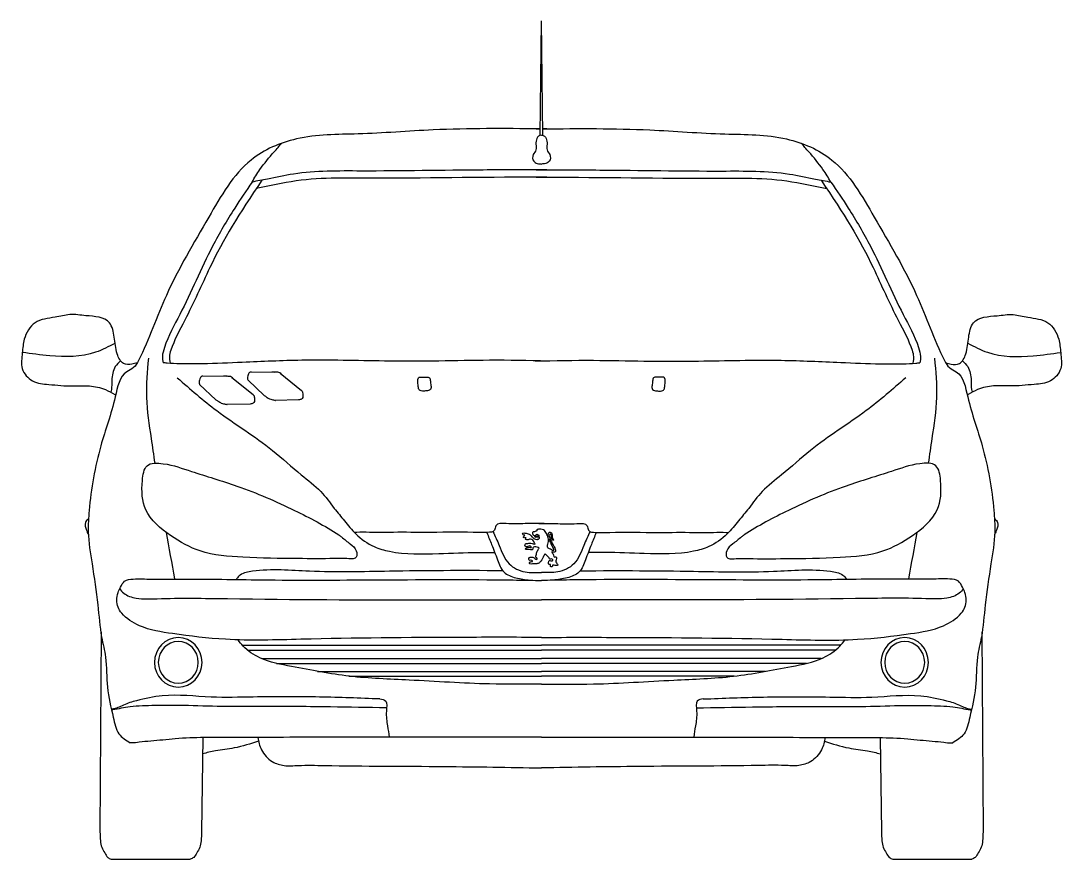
# Model space of a CAD drawing. Header units: millimetres. Extents: x 116290 to 180258, y 22146 to 121276.
# Drawn here: x 122566 to 124616, y 26935 to 28584 of the extents above; entities that cross this region are included whole.
import ezdxf

# ---------------------------------------------------------------- set-up
doc = ezdxf.new("R2010")
doc.units = ezdxf.units.MM

# ---------------------------------------------------------------- blocks, each defined once
blk = doc.blocks.new('A$C4DBF551D')
for p, q in [((1020.3, 1424.1), (1023.2, 1649.3)), ((1026.1, 1424.1), (1023.2, 1649.3)), ((356.7, 950.8), (402.6, 950.1)), ((413.6, 947.9), (455.5, 914.1)), ((451.9, 958.9), (497.8, 958.3)), ((508.7, 956.1), (550.6, 922.3)), ((350.5, 934), (382.4, 904)), ((445.7, 942.2), (477.5, 912.2)), ((544.9, 903.6), (499.6, 902.7)), ((449.7, 895.4), (404.5, 894.5)), ((156.5, 447.1), (154.3, 54)), ((1889.9, 447.1), (1892.1, 54)), ((434.5, 420.8), (1023.2, 420.8)), ((444.4, 411.5), (1023.2, 411.5)), ((1611.9, 420.8), (1023.2, 420.8)), ((1602, 411.5), (1023.2, 411.5)), ((472.7, 394.6), (1023.2, 394.6)), ((1573.7, 394.6), (1023.2, 394.6)), ((501.6, 385.3), (1023.2, 385.3)), ((582.5, 369.4), (1023.2, 369.4)), ((1544.8, 385.3), (1023.2, 385.3)), ((1463.9, 369.4), (1023.2, 369.4)), ((643.9, 360.1), (1023.2, 360.1)), ((1402.5, 360.1), (1023.2, 360.1)), ((356.6, 239.3), (354.1, 54)), ((1689.8, 239.3), (1692.3, 54)), ((176.3, 0), (332.1, 0)), ((1714.3, 0), (1870.1, 0))]:
    blk.add_line(p, q)
at = {"extrusion": (0, 0, -1)}
for centre, major_axis in [((308.4, 387.2), (0, 48.7)), ((1738, 387.2), (0, 48.7)), ((308.4, 387.2), (0, 41)), ((1738, 387.2), (0, 41))]:
    blk.add_ellipse(centre, major_axis=major_axis, ratio=0.959877, dxfattribs=at)
for points, knots in [([(1020.3, 1436.8), (950.2, 1437.5), (830.7, 1438.3), (671.2, 1425), (548.2, 1426.6), (433.1, 1377.1), (362.7, 1251.7), (284.6, 1122.2), (249.8, 1018.3), (222, 965.7), (193.7, 955.6), (182.1, 890.6), (150.5, 806.5), (134.4, 714.9), (129.5, 636.7), (139.8, 574.9), (150.4, 506.3), (154.7, 444.4), (168.4, 391.6), (166.1, 337.3), (178.8, 288.5), (187.2, 245.3), (205.6, 234.2), (214, 229.1)], [0.013552, 0.013552, 0.013552, 0.013552, 0.223754, 0.371848, 0.493571, 0.591166, 0.727621, 0.897307, 1.03216, 1.048461, 1.063745, 1.116286, 1.213369, 1.337813, 1.377963, 1.438712, 1.517209, 1.5783, 1.616939, 1.673896, 1.731854, 1.765042, 1.792928, 1.792928, 1.792928, 1.792928]), ([(1026.1, 1436.8), (1096.2, 1437.5), (1215.7, 1438.3), (1375.2, 1425), (1498.2, 1426.6), (1613.3, 1377.1), (1683.7, 1251.7), (1761.8, 1122.2), (1796.6, 1018.3), (1824.4, 965.7), (1852.7, 955.6), (1864.3, 890.6), (1895.9, 806.5), (1912, 714.9), (1916.9, 636.7), (1906.6, 574.9), (1896, 506.3), (1891.7, 444.4), (1878, 391.6), (1880.3, 337.3), (1867.6, 288.5), (1859.2, 245.3), (1840.8, 234.2), (1832.4, 229.1)], [0.013552, 0.013552, 0.013552, 0.013552, 0.223754, 0.371848, 0.493571, 0.591166, 0.727621, 0.897307, 1.03216, 1.048461, 1.063745, 1.116286, 1.213369, 1.337813, 1.377963, 1.438712, 1.517209, 1.5783, 1.616939, 1.673896, 1.731854, 1.765042, 1.792928, 1.792928, 1.792928, 1.792928]), ([(1023.2, 1424.6), (1018.7, 1424.5), (1013.1, 1418.7), (1011.6, 1406.7), (1014.2, 1395), (1005, 1386.5), (1005.5, 1373.1), (1014.9, 1368), (1020.4, 1367.7), (1023.2, 1367.7)], [0.00039449, 0.00039449, 0.00039449, 0.00039449, 0.01024548, 0.01901212, 0.02765926, 0.03606488, 0.04617897, 0.0529817, 0.0596939, 0.0596939, 0.0596939, 0.0596939]), ([(1023.2, 1424.6), (1027.7, 1424.5), (1033.3, 1418.7), (1034.8, 1406.7), (1032.2, 1395), (1041.4, 1386.5), (1040.9, 1373.1), (1031.5, 1368), (1026, 1367.7), (1023.2, 1367.7)], [0.00039449, 0.00039449, 0.00039449, 0.00039449, 0.01024548, 0.01901212, 0.02765926, 0.03606488, 0.04617897, 0.0529817, 0.0596939, 0.0596939, 0.0596939, 0.0596939]), ([(453.6, 1332.2), (458.7, 1340.5), (471.5, 1361.6), (492.2, 1386.3), (507.2, 1403), (512.3, 1408.7)], [0, 0, 0, 0, 0.02287908, 0.05820998, 0.076313, 0.076313, 0.076313, 0.076313]), ([(1592.7, 1332.2), (1587.7, 1340.5), (1574.9, 1361.6), (1554.1, 1386.3), (1539.2, 1403), (1534.1, 1408.7)], [0, 0, 0, 0, 0.02287908, 0.05820998, 0.076313, 0.076313, 0.076313, 0.076313]), ([(1033.9, 1355.9), (992.1, 1356), (870.1, 1356.3), (704.3, 1352.7), (561.5, 1355), (490.9, 1339.3), (463.8, 1334.1), (453.6, 1332.2)], [0, 0, 0, 0, 0.1251461, 0.3659649, 0.4988173, 0.5508822, 0.5817483, 0.5817483, 0.5817483, 0.5817483]), ([(1012.5, 1355.9), (1054.3, 1356), (1176.3, 1356.3), (1342.1, 1352.7), (1484.9, 1355), (1555.4, 1339.3), (1582.6, 1334.1), (1592.7, 1332.2)], [0, 0, 0, 0, 0.1251461, 0.3659649, 0.4988173, 0.5508822, 0.5817483, 0.5817483, 0.5817483, 0.5817483]), ([(453.6, 1332.2), (442.1, 1315.2), (414.4, 1274.3), (376.6, 1210.2), (343.7, 1138.8), (312.6, 1072), (285.9, 1024.4), (276.3, 990.8), (277.8, 980.8), (278.5, 976.8)], [0, 0, 0, 0, 0.0485543, 0.1167518, 0.1751112, 0.2334706, 0.2897739, 0.303926, 0.3133426, 0.3133426, 0.3133426, 0.3133426]), ([(472.9, 1335.9), (428.1, 1269.6), (396.6, 1218.9), (354.4, 1129.7), (338.7, 1094.3), (310.7, 1040.3), (300.4, 1021.2), (290.6, 991.6), (290.4, 986.9), (292.6, 975.8)], [0.0037211, 0.0037211, 0.0037211, 0.0037211, 0.1480091, 0.1480091, 0.2375027, 0.2375027, 0.2902058, 0.2902058, 0.3163014, 0.3163014, 0.3163014, 0.3163014]), ([(1033.8, 1341.6), (922.7, 1341.9), (812.2, 1340), (646.4, 1339.5), (592, 1341.9), (514.7, 1330.6), (488.2, 1324.5), (461.7, 1319.3)], [0, 0, 0, 0, 0.2701257, 0.2701257, 0.4015011, 0.4015011, 0.4667475, 0.4667475, 0.4667475, 0.4667475]), ([(1012.6, 1341.6), (1123.7, 1341.9), (1234.2, 1340), (1400, 1339.5), (1454.4, 1341.9), (1531.7, 1330.6), (1558.2, 1324.5), (1584.7, 1319.3)], [0, 0, 0, 0, 0.2701257, 0.2701257, 0.4015011, 0.4015011, 0.4667475, 0.4667475, 0.4667475, 0.4667475]), ([(1573.5, 1335.9), (1618.3, 1269.6), (1649.8, 1218.9), (1692, 1129.7), (1707.6, 1094.3), (1735.7, 1040.3), (1746, 1021.2), (1755.8, 991.6), (1755.9, 986.9), (1753.8, 975.8)], [0.0037211, 0.0037211, 0.0037211, 0.0037211, 0.1480091, 0.1480091, 0.2375027, 0.2375027, 0.2902058, 0.2902058, 0.3163014, 0.3163014, 0.3163014, 0.3163014]), ([(1592.7, 1332.2), (1604.3, 1315.2), (1632, 1274.3), (1669.8, 1210.2), (1702.7, 1138.8), (1733.8, 1072), (1760.5, 1024.4), (1770, 990.8), (1768.6, 980.8), (1767.9, 976.8)], [0, 0, 0, 0, 0.0485543, 0.1167518, 0.1751112, 0.2334706, 0.2897739, 0.303926, 0.3133426, 0.3133426, 0.3133426, 0.3133426]), ([(227.5, 976.3), (224.2, 975.4), (215.5, 973.4), (197.3, 972.2), (185.2, 998.3), (183.7, 1025), (174.7, 1066.7), (130.9, 1068), (95.8, 1073.5), (62.6, 1064.5), (24.5, 1062), (3.5, 1027), (2, 995.2), (-3.3, 963.7), (21, 936.5), (58.7, 933.7), (95.8, 929.9), (133.3, 932.3), (162.3, 927.1), (178, 917), (184.6, 913.3), (185.2, 913)], [0.0027378, 0.0027378, 0.0027378, 0.0027378, 0.0111738, 0.0244642, 0.0424197, 0.0685724, 0.0917571, 0.1307763, 0.1565781, 0.1803137, 0.2134414, 0.2437287, 0.2650108, 0.2891815, 0.3140568, 0.3403834, 0.3786966, 0.4052316, 0.4315582, 0.4483116, 0.4498065, 0.4498065, 0.4498065, 0.4498065]), ([(1818.9, 976.3), (1822.2, 975.4), (1830.9, 973.4), (1849.1, 972.2), (1861.2, 998.3), (1862.7, 1025), (1871.6, 1066.7), (1915.5, 1068), (1950.6, 1073.5), (1983.8, 1064.5), (2021.9, 1062), (2042.9, 1027), (2044.4, 995.2), (2049.7, 963.7), (2025.4, 936.5), (1987.7, 933.7), (1950.6, 929.9), (1913.1, 932.3), (1884.1, 927.1), (1868.4, 917), (1861.8, 913.3), (1861.2, 913)], [0.0027378, 0.0027378, 0.0027378, 0.0027378, 0.0111738, 0.0244642, 0.0424197, 0.0685724, 0.0917571, 0.1307763, 0.1565781, 0.1803137, 0.2134414, 0.2437287, 0.2650108, 0.2891815, 0.3140568, 0.3403834, 0.3786966, 0.4052316, 0.4315582, 0.4483116, 0.4498065, 0.4498065, 0.4498065, 0.4498065]), ([(184.1, 1015.4), (171.5, 1008.5), (131.9, 987.3), (67.1, 988.1), (19.3, 994.4), (1.6, 997)], [0.003114, 0.003114, 0.003114, 0.003114, 0.0373875, 0.1107007, 0.1544864, 0.1544864, 0.1544864, 0.1544864]), ([(1862.3, 1015.4), (1874.9, 1008.5), (1914.5, 987.3), (1979.3, 988.1), (2027.1, 994.4), (2044.8, 997)], [0.003114, 0.003114, 0.003114, 0.003114, 0.0373875, 0.1107007, 0.1544864, 0.1544864, 0.1544864, 0.1544864]), ([(249.7, 985.5), (247.3, 959.8), (242.5, 906.9), (253.7, 838.3), (259.6, 795.2), (262, 779.1)], [0, 0, 0, 0, 0.0598968, 0.1233546, 0.1614309, 0.1614309, 0.1614309, 0.1614309]), ([(1796.7, 985.5), (1799, 959.8), (1803.9, 906.9), (1792.7, 838.3), (1786.8, 795.2), (1784.4, 779.1)], [0, 0, 0, 0, 0.0598968, 0.1233546, 0.1614309, 0.1614309, 0.1614309, 0.1614309]), ([(194.9, 980.3), (191, 976.8), (180.5, 967), (177.1, 945.1), (177.9, 927.9), (176, 920.3), (175.6, 918.5)], [0.00217907, 0.00217907, 0.00217907, 0.00217907, 0.01434144, 0.03609064, 0.05014693, 0.0544985, 0.0544985, 0.0544985, 0.0544985]), ([(1035.2, 980.1), (997.1, 980.9), (925.9, 982.3), (818.8, 979.6), (695.6, 979.7), (566.5, 983.5), (447.4, 977.8), (367.6, 974.4), (318.3, 974.1), (292.3, 975.2), (281.2, 976.5), (278.5, 976.8)], [0, 0, 0, 0, 0.0925869, 0.1731938, 0.2603284, 0.3921239, 0.4869391, 0.5501491, 0.5860921, 0.6068152, 0.6133469, 0.6133469, 0.6133469, 0.6133469]), ([(1011.2, 980.1), (1049.3, 980.9), (1120.5, 982.3), (1227.6, 979.6), (1350.8, 979.7), (1479.9, 983.5), (1599, 977.8), (1678.8, 974.4), (1728.1, 974.1), (1754.1, 975.2), (1765.2, 976.5), (1767.9, 976.8)], [0, 0, 0, 0, 0.0925869, 0.1731938, 0.2603284, 0.3921239, 0.4869391, 0.5501491, 0.5860921, 0.6068152, 0.6133469, 0.6133469, 0.6133469, 0.6133469]), ([(1851.5, 980.3), (1855.4, 976.8), (1865.9, 967), (1869.3, 945.1), (1868.5, 927.9), (1870.4, 920.3), (1870.8, 918.5)], [0.00217907, 0.00217907, 0.00217907, 0.00217907, 0.01434144, 0.03609064, 0.05014693, 0.0544985, 0.0544985, 0.0544985, 0.0544985]), ([(306.5, 947), (331.9, 924.8), (391.4, 873), (480, 819.4), (543.7, 760.4), (588.4, 726.9), (606.8, 701.7), (615.2, 690.2)], [0, 0, 0, 0, 0.0994872, 0.2322924, 0.3054162, 0.3550627, 0.3962584, 0.3962584, 0.3962584, 0.3962584]), ([(356.7, 950.8), (356.2, 950.6), (353.6, 949.5), (350.1, 945.8), (349.9, 940.4), (349.5, 936.6), (350.2, 934.7), (350.5, 934)], [0.00391648, 0.00391648, 0.00391648, 0.00391648, 0.00529195, 0.01077248, 0.01454399, 0.0176981, 0.01944725, 0.01944725, 0.01944725, 0.01944725]), ([(417.1, 945.3), (415.9, 946.6), (413.7, 949), (409, 949.8), (405, 950.1), (401, 950), (398.5, 950.1), (397.1, 950.1)], [0, 0, 0, 0, 0.00503237, 0.00941349, 0.01367874, 0.01726687, 0.0212922, 0.0212922, 0.0212922, 0.0212922]), ([(451.9, 958.9), (451.3, 958.8), (448.7, 957.7), (445.2, 954), (445, 948.6), (444.7, 944.8), (445.3, 942.9), (445.7, 942.2)], [0.00391648, 0.00391648, 0.00391648, 0.00391648, 0.00529195, 0.01077248, 0.01454399, 0.0176981, 0.01944725, 0.01944725, 0.01944725, 0.01944725]), ([(512.3, 953.5), (511.1, 954.7), (508.8, 957.1), (504.1, 957.9), (500.1, 958.3), (496.1, 958.2), (493.6, 958.3), (492.3, 958.3)], [0, 0, 0, 0, 0.00503237, 0.00941349, 0.01367874, 0.01726687, 0.0212922, 0.0212922, 0.0212922, 0.0212922]), ([(781, 947.3), (778.2, 943.3), (781.2, 934.7), (780.6, 924.9), (786.2, 920.9), (792.9, 920.9), (799.4, 921.6), (806.4, 924.2), (805.5, 932.8), (804.5, 939.4), (804.1, 948.7), (795.3, 947.8), (789.4, 948.7), (784.6, 948.5), (782.4, 948.2), (781.4, 947.8), (781, 947.3)], [0, 0, 0, 0, 0.01444332, 0.0226622, 0.02549009, 0.03379228, 0.04157822, 0.04614702, 0.05354235, 0.06170638, 0.06856827, 0.07455078, 0.08355197, 0.08764429, 0.08878891, 0.0904579, 0.0904579, 0.0904579, 0.0904579]), ([(1265.3, 947.3), (1268.1, 943.3), (1265.2, 934.7), (1265.8, 924.9), (1260.2, 920.9), (1253.5, 920.9), (1247, 921.6), (1240, 924.2), (1240.9, 932.8), (1241.9, 939.4), (1242.3, 948.7), (1251.1, 947.8), (1256.9, 948.7), (1261.8, 948.5), (1264, 948.2), (1265, 947.8), (1265.3, 947.3)], [0, 0, 0, 0, 0.01444332, 0.0226622, 0.02549009, 0.03379228, 0.04157822, 0.04614702, 0.05354235, 0.06170638, 0.06856827, 0.07455078, 0.08355197, 0.08764429, 0.08878891, 0.0904579, 0.0904579, 0.0904579, 0.0904579]), ([(1739.9, 947), (1714.5, 924.8), (1655, 873), (1566.4, 819.4), (1502.7, 760.4), (1458, 726.9), (1439.6, 701.7), (1431.2, 690.2)], [0, 0, 0, 0, 0.0994872, 0.2322924, 0.3054162, 0.3550627, 0.3962584, 0.3962584, 0.3962584, 0.3962584]), ([(549.7, 923), (551.7, 921.4), (553.7, 918.7), (553.1, 913.2), (554, 908.5), (551.5, 905.2), (548.2, 904.1), (546.1, 903.8), (544.9, 903.6)], [0, 0, 0, 0, 0.0047045, 0.00872908, 0.01216991, 0.01536036, 0.0174587, 0.02049726, 0.02049726, 0.02049726, 0.02049726]), ([(382.4, 904), (384, 903.1), (387.5, 900.9), (392.3, 897.4), (398.2, 895.7), (402.1, 895), (404.3, 894.5), (404.5, 894.5)], [0.00295943, 0.00295943, 0.00295943, 0.00295943, 0.00733244, 0.01299179, 0.01689523, 0.02214645, 0.02253897, 0.02253897, 0.02253897, 0.02253897]), ([(454.6, 914.8), (456.6, 913.3), (458.6, 910.5), (458, 905), (458.9, 900.4), (456.3, 897.1), (453.1, 895.9), (451, 895.6), (449.7, 895.4)], [0, 0, 0, 0, 0.0047045, 0.00872908, 0.01216991, 0.01536036, 0.0174587, 0.02049726, 0.02049726, 0.02049726, 0.02049726]), ([(477.5, 912.2), (479.1, 911.2), (482.6, 909), (487.4, 905.6), (493.3, 903.9), (497.2, 903.2), (499.5, 902.7), (499.6, 902.7)], [0.00295943, 0.00295943, 0.00295943, 0.00295943, 0.00733244, 0.01299179, 0.01689523, 0.02214645, 0.02253897, 0.02253897, 0.02253897, 0.02253897]), ([(624.4, 638), (596.7, 656.3), (530.4, 690.7), (434.3, 733.2), (344.2, 758.7), (290.2, 778.6), (242.4, 781), (235.5, 733.9), (238, 680), (291.8, 635), (355.9, 599.3), (444.2, 592.8), (530.5, 591.2), (602.8, 591.1), (637.5, 591.6), (661.3, 590.2), (659.6, 610.2), (645.8, 621), (633.6, 630.6), (626.3, 636.8), (624.4, 638)], [0, 0, 0, 0, 0.0985455, 0.221033, 0.3149243, 0.372204, 0.4041152, 0.433296, 0.489049, 0.5580542, 0.622947, 0.7082169, 0.8164385, 0.8876854, 0.9165976, 0.9314987, 0.9433618, 0.961103, 0.9827349, 0.9893295, 0.9893295, 0.9893295, 0.9893295]), ([(1422, 638), (1449.7, 656.3), (1516, 690.7), (1612.1, 733.2), (1702.2, 758.7), (1756.2, 778.6), (1803.9, 781), (1810.9, 733.9), (1808.4, 680), (1754.6, 635), (1690.5, 599.3), (1602.2, 592.8), (1515.9, 591.2), (1443.6, 591.1), (1408.9, 591.6), (1385.1, 590.2), (1386.8, 610.2), (1400.6, 621), (1412.8, 630.6), (1420.1, 636.8), (1422, 638)], [0, 0, 0, 0, 0.0985455, 0.221033, 0.3149243, 0.372204, 0.4041152, 0.433296, 0.489049, 0.5580542, 0.622947, 0.7082169, 0.8164385, 0.8876854, 0.9165976, 0.9314987, 0.9433618, 0.961103, 0.9827349, 0.9893295, 0.9893295, 0.9893295, 0.9893295]), ([(615.2, 690.2), (622, 682), (635.9, 665.2), (659, 636.4), (689.4, 614.7), (745.2, 599), (814.4, 600.7), (883.4, 603.7), (920.1, 603.6), (931.1, 603.6)], [0, 0, 0, 0, 0.0253376, 0.0518987, 0.0873379, 0.112506, 0.1912427, 0.2538352, 0.2806217, 0.2806217, 0.2806217, 0.2806217]), ([(1431.2, 690.2), (1424.4, 682), (1410.5, 665.2), (1387.4, 636.4), (1357, 614.7), (1301.2, 599), (1232, 600.7), (1163, 603.7), (1126.3, 603.6), (1115.2, 603.6)], [0, 0, 0, 0, 0.0253376, 0.0518987, 0.0873379, 0.112506, 0.1912427, 0.2538352, 0.2806217, 0.2806217, 0.2806217, 0.2806217]), ([(131.7, 670), (128.6, 667.1), (122.7, 661.3), (127.1, 650.1), (129.3, 642.6), (130.9, 640.2), (131.4, 639.5)], [0.00046607, 0.00046607, 0.00046607, 0.00046607, 0.00710846, 0.01907511, 0.02397512, 0.02588255, 0.02588255, 0.02588255, 0.02588255]), ([(1028.4, 660.2), (1015.7, 660.3), (990.2, 660.6), (962.3, 658.7), (932.2, 662.4), (931.7, 643.5), (910.6, 642.6), (868.1, 643.4), (801, 642.7), (733.5, 643.3), (689.3, 642.3), (666.6, 643.9), (656.9, 642.6), (655.5, 642.4)], [0, 0, 0, 0, 0.030204, 0.060408, 0.0775197, 0.0845887, 0.096267, 0.1186403, 0.196947, 0.2528803, 0.284203, 0.304339, 0.3078925, 0.3078925, 0.3078925, 0.3078925]), ([(1018, 660.2), (1030.7, 660.3), (1056.2, 660.6), (1084.1, 658.7), (1114.2, 662.4), (1114.7, 643.5), (1135.8, 642.6), (1178.3, 643.4), (1245.4, 642.7), (1312.9, 643.3), (1357.1, 642.3), (1379.8, 643.9), (1389.5, 642.6), (1390.9, 642.4)], [0, 0, 0, 0, 0.030204, 0.060408, 0.0775197, 0.0845887, 0.096267, 0.1186403, 0.196947, 0.2528803, 0.284203, 0.304339, 0.3078925, 0.3078925, 0.3078925, 0.3078925]), ([(1914.7, 670), (1917.8, 667.1), (1923.7, 661.3), (1919.3, 650.1), (1917.1, 642.6), (1915.5, 640.2), (1915, 639.5)], [0.00046607, 0.00046607, 0.00046607, 0.00046607, 0.00710846, 0.01907511, 0.02397512, 0.02588255, 0.02588255, 0.02588255, 0.02588255]), ([(915.6, 642.5), (918.8, 634.7), (926, 616.9), (936, 591.1), (946.3, 562.1), (973.5, 552.4), (998.5, 548.9), (1015.5, 548.4), (1023.2, 548.2)], [0, 0, 0, 0, 0.0197908, 0.0449399, 0.0662202, 0.0873166, 0.1096708, 0.1284321, 0.1284321, 0.1284321, 0.1284321]), ([(927.5, 644.7), (931.8, 635.7), (941.9, 614.4), (954.4, 578.5), (990.1, 562.8), (1012.5, 563.9), (1023.2, 564)], [0.0022739, 0.0022739, 0.0022739, 0.0022739, 0.0259993, 0.0580294, 0.0865448, 0.1125241, 0.1125241, 0.1125241, 0.1125241]), ([(1009.5, 621.8), (1007.3, 625.9), (1003.3, 633.2), (994.4, 626.4), (991.2, 630.6), (993.9, 632.2), (990.2, 633.1), (987.3, 631.8), (987.7, 635.7), (992.1, 637.9), (986.9, 637.4), (985.7, 639.8), (986.9, 642.8), (992.5, 641.1), (998.8, 640.5), (1004.3, 634.9), (1008.3, 629.8), (1012.8, 629.1), (1015, 629), (1015.6, 629)], [0, 0, 0, 0, 0.01126101, 0.02034275, 0.02196095, 0.02377042, 0.02606042, 0.02895734, 0.03151549, 0.03458667, 0.03792506, 0.04003505, 0.0419835, 0.04596676, 0.05422371, 0.0619192, 0.06832286, 0.07315385, 0.07484256, 0.07484256, 0.07484256, 0.07484256]), ([(1045, 607.3), (1043.8, 608.3), (1041.3, 610.5), (1036.9, 611), (1034, 615), (1036.4, 621.3), (1038, 629.8), (1034, 638.6), (1030, 647.8), (1021.4, 649.9), (1016.4, 649.2), (1013.7, 648.1), (1014.3, 645.4), (1011.4, 645.3), (1009.7, 643.2), (1006.1, 644.9), (1004.6, 640.5), (1007, 636.7), (1011.5, 636.9), (1013.8, 639.7), (1017.5, 638.6), (1018, 636.7), (1018.1, 635.5)], [0, 0, 0, 0, 0.00467723, 0.00979473, 0.0122591, 0.01828005, 0.02814277, 0.03770909, 0.04665835, 0.05709429, 0.06058153, 0.06254199, 0.06456709, 0.06651946, 0.06935667, 0.07208216, 0.07548577, 0.07971135, 0.083704, 0.08687461, 0.08968892, 0.09309825, 0.09309825, 0.09309825, 0.09309825]), ([(1018.1, 635.5), (1017.2, 635.4), (1014.7, 635.1), (1012.4, 635.1), (1008.5, 635.5), (1011.2, 633), (1014.2, 634.2), (1016.9, 634), (1018.3, 633.9)], [0.00070841, 0.00070841, 0.00070841, 0.00070841, 0.00358795, 0.00796434, 0.00963298, 0.01124526, 0.0150069, 0.01915162, 0.01915162, 0.01915162, 0.01915162]), ([(1118.9, 644.7), (1114.6, 635.7), (1104.5, 614.4), (1092, 578.5), (1056.2, 562.8), (1033.9, 563.9), (1023.2, 564)], [0.0022739, 0.0022739, 0.0022739, 0.0022739, 0.0259993, 0.0580294, 0.0865448, 0.1125241, 0.1125241, 0.1125241, 0.1125241]), ([(1130.7, 642.5), (1127.6, 634.7), (1120.4, 616.9), (1110.4, 591.1), (1100.1, 562.1), (1072.9, 552.4), (1047.9, 548.9), (1030.9, 548.4), (1023.2, 548.2)], [0, 0, 0, 0, 0.0197908, 0.0449399, 0.0662202, 0.0873166, 0.1096708, 0.1284321, 0.1284321, 0.1284321, 0.1284321]), ([(1018.3, 633.9), (1018.3, 633.6), (1018.4, 632.2), (1018.7, 630.1), (1016.6, 629), (1015.5, 629), (1014.9, 629)], [0.094531943, 0.094531943, 0.094531943, 0.094531943, 0.095138104, 0.09841845, 0.099879776, 0.101701771, 0.101701771, 0.101701771, 0.101701771]), ([(947.1, 567.4), (863.1, 568), (741.3, 567.4), (581.2, 563.1), (484.2, 572.5), (433.8, 563), (425.2, 554.2), (423.1, 551.4)], [0.0025754, 0.0025754, 0.0025754, 0.0025754, 0.1711717, 0.2991734, 0.3899654, 0.410208, 0.4184802, 0.4184802, 0.4184802, 0.4184802]), ([(1099.3, 567.4), (1183.3, 568), (1305.1, 567.4), (1465.2, 563.1), (1562.2, 572.5), (1612.6, 563), (1621.2, 554.2), (1623.3, 551.4)], [0.0025754, 0.0025754, 0.0025754, 0.0025754, 0.1711717, 0.2991734, 0.3899654, 0.410208, 0.4184802, 0.4184802, 0.4184802, 0.4184802]), ([(1023.2, 436.4), (970.7, 436.5), (812.9, 436.6), (605.8, 434.8), (415.6, 428.5), (309.8, 441.6), (238.6, 452.4), (202.7, 475.6), (186, 499.4), (186.9, 518.9), (192.7, 531.7), (194.7, 535)], [0.006418, 0.006418, 0.006418, 0.006418, 0.1339553, 0.3899762, 0.510536, 0.5951069, 0.6492885, 0.6835435, 0.6942694, 0.716574, 0.725322, 0.725322, 0.725322, 0.725322]), ([(194.7, 535), (197, 539.5), (202.1, 549.5), (226.5, 552), (263.5, 550.4), (348.2, 551.7), (494.8, 548.5), (705, 549.6), (881.6, 550.6), (982.8, 549.1), (1000.7, 548.8)], [0, 0, 0, 0, 0.0138397, 0.0309158, 0.0668113, 0.128938, 0.2821904, 0.508608, 0.7584958, 0.8122114, 0.8122114, 0.8122114, 0.8122114]), ([(1023.2, 436.4), (1075.7, 436.5), (1233.5, 436.6), (1440.6, 434.8), (1630.8, 428.5), (1736.6, 441.6), (1807.8, 452.4), (1843.7, 475.6), (1860.4, 499.4), (1859.5, 518.9), (1853.7, 531.7), (1851.7, 535)], [0.006418, 0.006418, 0.006418, 0.006418, 0.1339553, 0.3899762, 0.510536, 0.5951069, 0.6492885, 0.6835435, 0.6942694, 0.716574, 0.725322, 0.725322, 0.725322, 0.725322]), ([(1851.7, 535), (1849.4, 539.5), (1844.3, 549.5), (1819.9, 552), (1782.9, 550.4), (1698.2, 551.7), (1551.6, 548.5), (1341.4, 549.6), (1164.8, 550.6), (1063.6, 549.1), (1045.7, 548.8)], [0, 0, 0, 0, 0.0138397, 0.0309158, 0.0668113, 0.128938, 0.2821904, 0.508608, 0.7584958, 0.8122114, 0.8122114, 0.8122114, 0.8122114]), ([(193.1, 532.2), (195.5, 529), (203.8, 519.1), (230.8, 511), (298.9, 514.3), (489.8, 510.9), (741.5, 509.8), (947.5, 510.2), (1023.2, 510.4)], [0.0066579, 0.0066579, 0.0066579, 0.0066579, 0.0160206, 0.0373992, 0.0707136, 0.1829849, 0.499824, 0.6836789, 0.6836789, 0.6836789, 0.6836789]), ([(1853.3, 532.2), (1850.9, 529), (1842.6, 519.1), (1815.6, 511), (1747.5, 514.3), (1556.6, 510.9), (1304.9, 509.8), (1098.9, 510.2), (1023.2, 510.4)], [0.0066579, 0.0066579, 0.0066579, 0.0066579, 0.0160206, 0.0373992, 0.0707136, 0.1829849, 0.499824, 0.6836789, 0.6836789, 0.6836789, 0.6836789]), ([(1023.2, 344.6), (989.1, 344.2), (902.2, 343.4), (776.5, 352.6), (645.7, 356.7), (548.5, 375.9), (475.5, 389.7), (441.1, 412.2), (429, 427.1), (426.1, 431.5)], [0.0049286, 0.0049286, 0.0049286, 0.0049286, 0.0878152, 0.2159551, 0.3113978, 0.4048684, 0.4572135, 0.4894029, 0.5017275, 0.5017275, 0.5017275, 0.5017275]), ([(1023.2, 344.6), (1057.3, 344.2), (1144.2, 343.4), (1269.9, 352.6), (1400.7, 356.7), (1497.9, 375.9), (1570.9, 389.7), (1605.3, 412.2), (1617.4, 427.1), (1620.3, 431.5)], [0.0049286, 0.0049286, 0.0049286, 0.0049286, 0.0878152, 0.2159551, 0.3113978, 0.4048684, 0.4572135, 0.4894029, 0.5017275, 0.5017275, 0.5017275, 0.5017275]), ([(704.9, 315.2), (665.5, 316.8), (582.5, 319.8), (471.9, 319.7), (368.7, 316.9), (291.7, 326.5), (234, 314.2), (201.5, 304.8), (185.6, 295.5), (177.3, 295), (176.8, 295)], [0.0212504, 0.0212504, 0.0212504, 0.0212504, 0.1171541, 0.2230975, 0.2900091, 0.3680947, 0.4096542, 0.4317993, 0.4507976, 0.4520061, 0.4520061, 0.4520061, 0.4520061]), ([(704.9, 315.2), (709.8, 314.7), (721.3, 312.7), (715.9, 286.3), (720, 264.7), (722.5, 247.7), (723.6, 240.3)], [0.00207027, 0.00207027, 0.00207027, 0.00207027, 0.01240877, 0.02811705, 0.05073885, 0.06787359, 0.06787359, 0.06787359, 0.06787359]), ([(1341.5, 315.2), (1336.6, 314.7), (1325.1, 312.7), (1330.5, 286.3), (1326.4, 264.7), (1323.9, 247.7), (1322.8, 240.3)], [0.00207027, 0.00207027, 0.00207027, 0.00207027, 0.01240877, 0.02811705, 0.05073885, 0.06787359, 0.06787359, 0.06787359, 0.06787359]), ([(1341.5, 315.2), (1380.9, 316.8), (1463.9, 319.8), (1574.5, 319.7), (1677.6, 316.9), (1754.7, 326.5), (1812.4, 314.2), (1844.9, 304.8), (1860.8, 295.5), (1869.1, 295), (1869.6, 295)], [0.0212504, 0.0212504, 0.0212504, 0.0212504, 0.1171541, 0.2230975, 0.2900091, 0.3680947, 0.4096542, 0.4317993, 0.4507976, 0.4520061, 0.4520061, 0.4520061, 0.4520061]), ([(718.5, 297.8), (681.6, 298.4), (602.6, 299.7), (494.6, 300.9), (398.3, 299.7), (325.2, 302.6), (264.8, 302.5), (223.7, 301.4), (196.4, 297), (184.3, 294.5), (177.9, 294), (177.1, 293.9)], [0.0061352, 0.0061352, 0.0061352, 0.0061352, 0.0959132, 0.1981651, 0.2686819, 0.3300477, 0.3758836, 0.4154296, 0.4296904, 0.4432543, 0.445271, 0.445271, 0.445271, 0.445271]), ([(1327.9, 297.8), (1364.8, 298.4), (1443.8, 299.7), (1551.8, 300.9), (1648.1, 299.7), (1721.2, 302.6), (1781.6, 302.5), (1822.6, 301.4), (1850, 297), (1862.1, 294.5), (1868.5, 294), (1869.3, 293.9)], [0.0061352, 0.0061352, 0.0061352, 0.0061352, 0.0959132, 0.1981651, 0.2686819, 0.3300477, 0.3758836, 0.4154296, 0.4296904, 0.4432543, 0.445271, 0.445271, 0.445271, 0.445271]), ([(1023.2, 240.2), (977.8, 240.2), (841.5, 240.1), (639.3, 240.7), (444.4, 239), (324.3, 240.1), (262.4, 232.5), (233.8, 230.8), (220.8, 228.4), (214.5, 229), (213.8, 229.2)], [0.0105385, 0.0105385, 0.0105385, 0.0105385, 0.1208126, 0.3419925, 0.5018369, 0.5947881, 0.6339962, 0.6526753, 0.6657976, 0.6675284, 0.6675284, 0.6675284, 0.6675284]), ([(466.3, 232.3), (450.5, 227), (422.8, 217.9), (385.1, 214.5), (364.5, 209.4), (356.2, 207.2)], [0.00297451, 0.00297451, 0.00297451, 0.00297451, 0.04312817, 0.07352305, 0.09445489, 0.09445489, 0.09445489, 0.09445489]), ([(464.8, 239.5), (466.4, 231.1), (470.8, 212.3), (490.4, 190.9), (517.8, 182.5), (552.5, 185.3), (657.2, 182.8), (816.9, 183.2), (959.3, 180.7), (1023.2, 179.6)], [0.0053216, 0.0053216, 0.0053216, 0.0053216, 0.0250568, 0.0501233, 0.0699249, 0.0925583, 0.1340529, 0.3249337, 0.4803286, 0.4803286, 0.4803286, 0.4803286]), ([(1023.2, 240.2), (1068.6, 240.2), (1204.9, 240.1), (1407.1, 240.7), (1602, 239), (1722.1, 240.1), (1784, 232.5), (1812.6, 230.8), (1825.6, 228.4), (1831.9, 229), (1832.6, 229.2)], [0.0105385, 0.0105385, 0.0105385, 0.0105385, 0.1208126, 0.3419925, 0.5018369, 0.5947881, 0.6339962, 0.6526753, 0.6657976, 0.6675284, 0.6675284, 0.6675284, 0.6675284]), ([(1581.6, 239.5), (1580, 231.1), (1575.6, 212.3), (1556, 190.9), (1528.6, 182.5), (1493.9, 185.3), (1389.1, 182.8), (1229.5, 183.2), (1087.1, 180.7), (1023.2, 179.6)], [0.0053216, 0.0053216, 0.0053216, 0.0053216, 0.0250568, 0.0501233, 0.0699249, 0.0925583, 0.1340529, 0.3249337, 0.4803286, 0.4803286, 0.4803286, 0.4803286]), ([(1580.1, 232.3), (1595.9, 227), (1623.6, 217.9), (1661.3, 214.5), (1681.9, 209.4), (1690.2, 207.2)], [0.00297451, 0.00297451, 0.00297451, 0.00297451, 0.04312817, 0.07352305, 0.09445489, 0.09445489, 0.09445489, 0.09445489]), ([(154.3, 54), (154.5, 48), (154.7, 37.8), (156.9, 23.1), (163.6, 13.2), (168.4, 3.3), (173.8, 0.8), (176.3, 0)], [0, 0, 0, 0, 0.0140995, 0.02396038, 0.03382909, 0.04223821, 0.04840269, 0.04840269, 0.04840269, 0.04840269]), ([(354.1, 54), (354, 48), (353.7, 37.8), (351.5, 23.1), (344.8, 13.2), (340.1, 3.3), (334.6, 0.8), (332.1, 0)], [0, 0, 0, 0, 0.0140995, 0.02396038, 0.03382909, 0.04223821, 0.04840269, 0.04840269, 0.04840269, 0.04840269]), ([(1692.3, 54), (1692.4, 48), (1692.7, 37.8), (1694.9, 23.1), (1701.6, 13.2), (1706.3, 3.3), (1711.8, 0.8), (1714.3, 0)], [0, 0, 0, 0, 0.0140995, 0.02396038, 0.03382909, 0.04223821, 0.04840269, 0.04840269, 0.04840269, 0.04840269]), ([(1892.1, 54), (1891.9, 48), (1891.7, 37.8), (1889.5, 23.1), (1882.8, 13.2), (1878, 3.3), (1872.6, 0.8), (1870.1, 0)], [0, 0, 0, 0, 0.0140995, 0.02396038, 0.03382909, 0.04223821, 0.04840269, 0.04840269, 0.04840269, 0.04840269])]:
    blk.add_open_spline(points, degree=3, knots=knots)
for points in [[(1012.5, 1436.7), (1015.1, 1436.7), (1017.7, 1436.8), (1020.3, 1436.8)], [(1033.9, 1436.7), (1031.3, 1436.7), (1028.7, 1436.8), (1026.1, 1436.8)], [(284.4, 643), (289.8, 612.5), (295.5, 582), (301.2, 551.5)], [(1762, 643), (1756.6, 612.5), (1750.9, 582), (1745.2, 551.5)]]:
    blk.add_open_spline(points, degree=3)
for points in [[(1036.4, 632.1), (1036.6, 635.4), (1037.3, 641.4), (1039.2, 643.2), (1043.6, 640.7), (1044.3, 635.7), (1045.1, 631.6), (1047.1, 629), (1047.1, 627.9), (1045.6, 627.9), (1043.5, 630.8), (1042.9, 635.3), (1042.4, 638.5), (1040.9, 639.7), (1039.5, 639), (1039.5, 632.5), (1046.3, 618.1), (1050.1, 609.8), (1050, 604.5), (1047.2, 604), (1043.5, 604.4)], [(1018.5, 612.2), (1014.5, 613.9), (1006.3, 612.7), (1006.3, 609.7), (1001.8, 608.9), (995.5, 609.3), (991.6, 609.9), (995.9, 613.5), (1003.5, 613.5), (1001.6, 615.8), (994, 614.8), (990.8, 615.8), (990.8, 619.4), (996.5, 621.3), (1005, 621.1), (1010.5, 620.5), (1009.5, 621.8)], [(1036.7, 630.3), (1038.9, 627), (1042.5, 618.9), (1045.8, 612.3), (1046.8, 608.4), (1046.3, 607), (1045.4, 607), (1045, 607.3)], [(1030.2, 600.6), (1026.4, 594.5), (1020.2, 584.1), (1015.4, 581.4), (1008, 581.1), (999.5, 582), (1000.8, 584.9), (1005.8, 585.8), (1003.9, 587.9), (999.7, 587.9), (998, 589.4), (999.3, 593.4), (1002.9, 594.5), (1009, 593), (1011.8, 590), (1014.9, 590), (1013.9, 592.6), (1012.2, 594.5), (1012.8, 598.1)], [(1012.8, 598.1), (1014.9, 605.9), (1018.5, 612.2)], [(1043.5, 604.4), (1046.7, 597.9), (1049, 594.3), (1051.8, 594.9), (1052.4, 591.5), (1052.4, 582.8), (1055.2, 578.2), (1052.6, 577.8), (1048, 578.2), (1045, 578.6), (1044.2, 575.4), (1040.6, 575.9), (1040.8, 579.7), (1038, 579.7), (1037.2, 583.9), (1038.7, 587.3), (1044.2, 587.1), (1045.6, 589), (1042.3, 590.7), (1039.5, 590.2), (1038, 592.8), (1032.9, 597.9), (1030.2, 600.6)]]:
    blk.add_spline(points, degree=3)

msp = doc.modelspace()

# ---------------------------------------------------------------- block references
msp.add_blockref('A$C4DBF551D', (122567.7, 26934.9))

doc.saveas('drawing.dxf')
